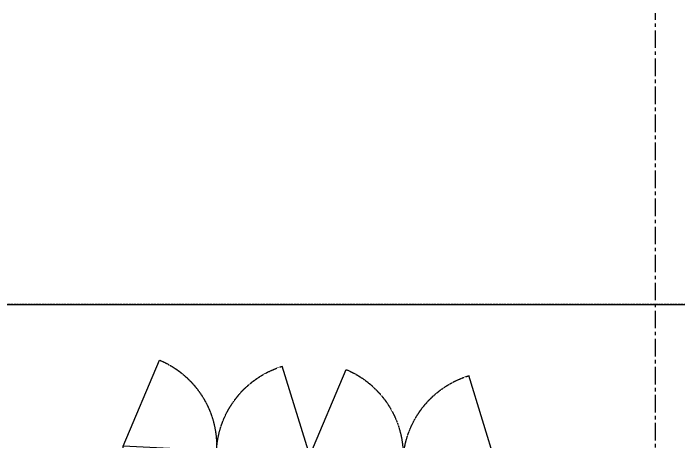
# Model space of a CAD drawing. Extents: x -599358 to 2865263, y -1062760 to 486533.
# Drawn here: x 261411 to 269961, y -688687 to -683186 of the extents above; entities that cross this region are included whole.
import ezdxf

# ---------------------------------------------------------------- set-up
doc = ezdxf.new("R2010")
doc.units = 0
for name, pattern in [('__DASH', [0.35, 0.25, -0.1]), ('CENTER', [2, 1.25, -0.25, 0.25, -0.25]), ('DASH', [0.35, 0.25, -0.1]), ('DOTE', [2.42, 2, -0.2, 0.02, -0.2])]:
    doc.linetypes.add(name, pattern=pattern)
for name, color, linetype in [('A-AXIS-DOTE', 14, 'DOTE'), ('A-LIN-V', 9, 'Continuous'), ('DOTE', 1, 'CENTER')]:
    doc.layers.add(name, color=color, linetype=linetype)

# ---------------------------------------------------------------- blocks, each defined once
blk = doc.blocks.new('1231534634654')
at = {"layer": 'A-LIN-V'}
blk.add_line((-1777491.8, 580830.9), (-1777504.3, 580581.2), dxfattribs=at)
for points in [[(-1777491.8, 580830.9), (-1777025.2, 581936.5)], [(-1775094.8, 580710.3), (-1775448, 581857.1)], [(-1775094.8, 580710.3), (-1774628.2, 581815.9)], [(-1772697.8, 580589.7), (-1773051.1, 581736.5)], [(-1777491.8, 580830.9), (-1772697.8, 580589.7)], [(-1772710.4, 580340), (-1772697.8, 580589.7)]]:
    blk.add_lwpolyline(points, dxfattribs=at)
at = {"layer": 'A-LIN-V', "linetype": 'DASH'}
for centre, start, end in [((-1777491.8, 580830.9), 357.11957, 67.11959), ((-1775094.8, 580710.3), 107.11959, 177.11961), ((-1775094.8, 580710.3), 357.11957, 67.11959), ((-1772697.8, 580589.7), 107.11959, 177.11961)]:
    blk.add_arc(centre, 1200, start, end, dxfattribs=at)
blk = doc.blocks.new('42432')
at = {"layer": 'A-LIN-V', "xscale": -1, "rotation": 354.2392448943365}
blk.add_blockref('1231534634654', (-3515469.6, 181213.9), dxfattribs=at)

msp = doc.modelspace()

# ---------------------------------------------------------------- linework, layer by layer
at = {"layer": 'A-AXIS-DOTE', "linetype": '__DASH', "ltscale": 2}
msp.add_line((336721, -686924), (220825.2, -686924), dxfattribs=at)
at = {"layer": 'A-LIN-V'}
msp.add_line((225739.9, -686924), (336060.6, -686924), dxfattribs=at)
at = {"layer": 'DOTE', "ltscale": 180}
msp.add_line((269660.6, -707030.8), (269660.6, -683185.7), dxfattribs=at)

# ---------------------------------------------------------------- block references
at = {"layer": 'A-LIN-V'}
msp.add_blockref('42432', (1956271, -1269681.5), dxfattribs=at)

doc.saveas('drawing.dxf')
